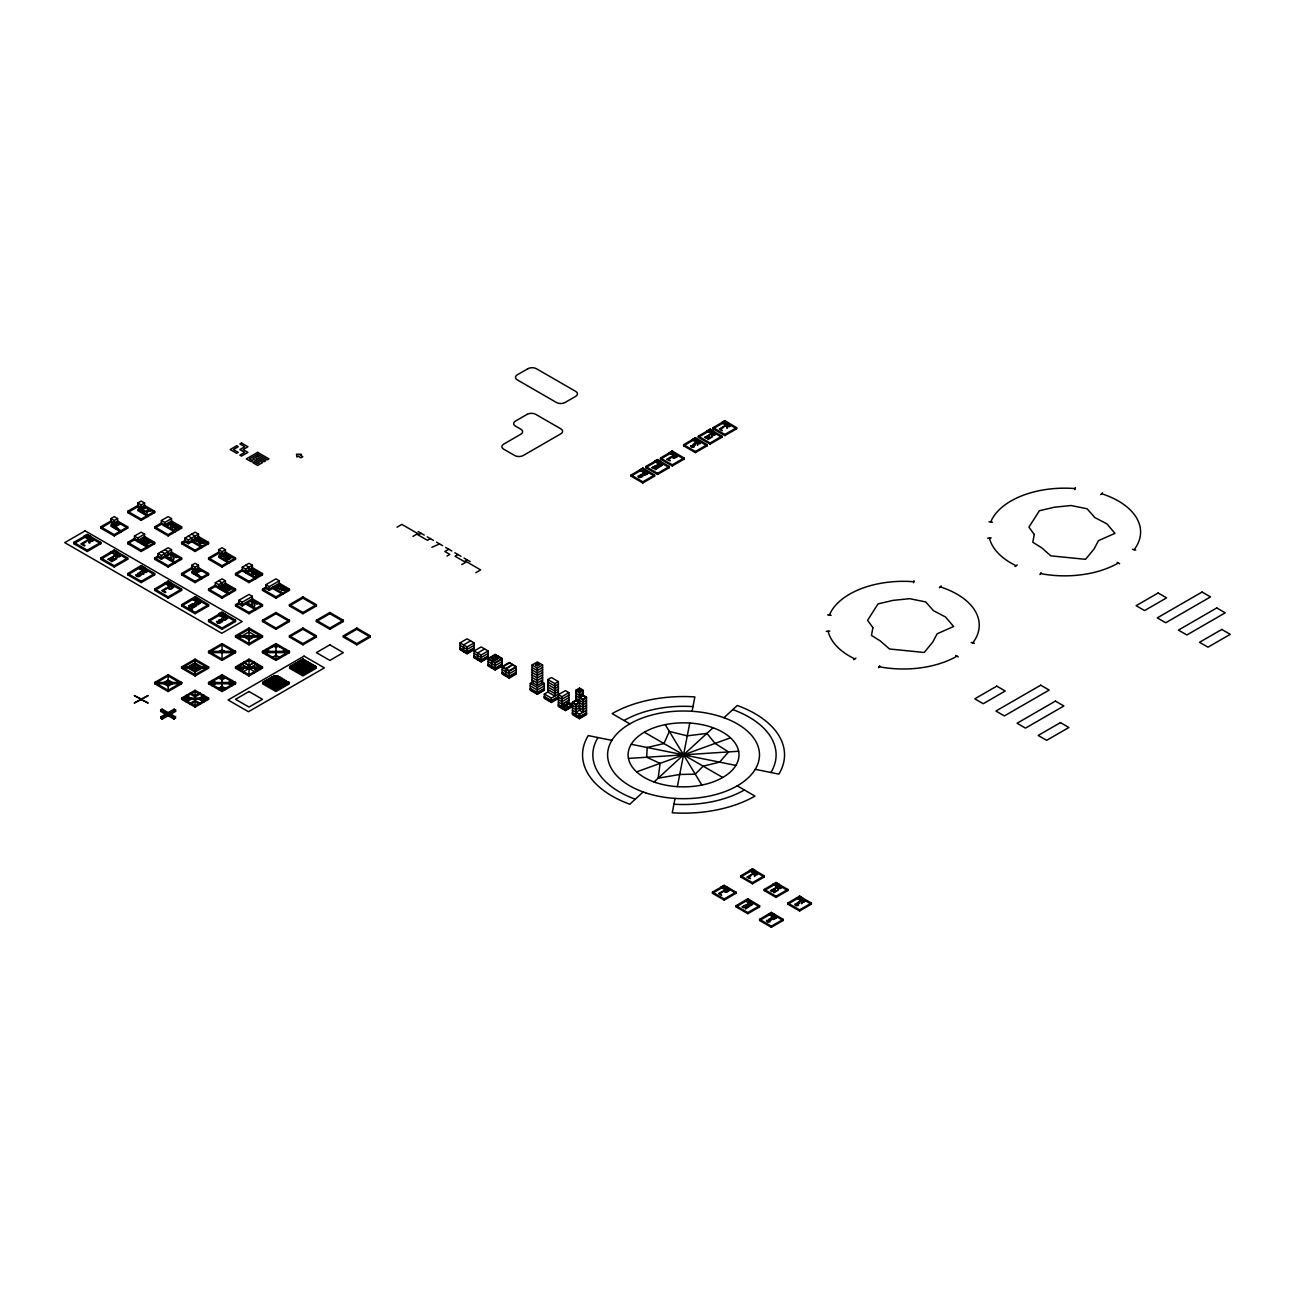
<?xml version="1.0" encoding="UTF-8"?>
<svg xmlns="http://www.w3.org/2000/svg" width="1295" height="1295" viewBox="0 0 1295 1295"><rect width="100%" height="100%" fill="white"/><g stroke="black" fill="none" stroke-linecap="round" stroke-linejoin="round"><path stroke-width="1.5" d="M168.14 581.099L181.624 589.079L181.624 590.374L168.14 598.16L154.672 590.374L154.672 589.079L168.14 581.099L171.523 583.252L168.14 585.194L164.773 583.252L168.14 585L171.523 583.058M154.672 590.374L168.14 582.604L168.14 581.309M195.092 596.671L208.576 604.652L208.576 605.947L195.092 613.717L181.624 605.947L181.624 604.652L195.092 596.671L198.475 598.808L195.092 600.75L191.725 598.808L195.092 600.556L198.475 598.614M181.624 605.947L195.092 598.16L195.092 596.865M208.576 621.503L208.576 620.208L222.06 612.422L235.528 620.208L235.528 621.503L222.06 629.289L208.576 621.503L222.06 613.717L235.528 621.503M222.06 613.717C222.983 609.556 214.144 616.21 222.06 616.323L225.427 614.38L222.06 612.227M672.283 451.032L684.068 458.009L684.068 459.142L672.283 465.941L660.499 459.142L660.499 458.009L672.283 451.032L669.337 452.91L672.283 454.61L675.229 452.91L672.283 454.432L669.337 452.732M660.499 459.142L672.283 452.343L672.283 451.21M712.444 893.275L712.444 892.142L724.229 885.343L736.013 892.142L736.013 893.275L724.229 900.074L712.444 893.275L724.229 886.476L724.229 885.343L721.283 887.043M675.051 798.416L672.251 812.791A100.994 58.307 0 0 0 754.969 796.085L737.243 785.855M677.35 786.664L689.766 723.047M692.048 711.279L694.865 696.92A100.994 58.307 0 0 0 612.147 713.626L629.856 723.856M140.006 575.854L140.038 575.725A1.667 0.971 0 0 0 139.957 575.336L138.97 573.782L141.301 575.126A1.748 1.004 0 0 0 141.624 574.219L141.22 573.75A3.95 2.282 0 0 0 140.621 573.394L139.633 573.086M913.542 582.766L914.043 580.727M1074.899 489.623L1075.4 487.567M779.995 887.836L777.793 887.415L780.011 887.787M878.593 667.718L879.742 665.759M1039.95 574.559L1041.099 572.6M723.937 890.41L724.504 889.875A5.536 3.205 0 0 1 725.151 889.519L726.689 889.163A2.477 1.424 0 0 1 727.499 889.228L728.923 890.037A2.023 1.165 0 0 1 729.085 890.571A2.234 1.295 0 0 1 728.988 890.847L726.932 892.125A2.38 1.376 0 0 1 725.977 892.223A1.975 1.133 0 0 1 725.087 892.093L724.034 891.478A2.04 1.182 0 0 1 723.775 890.814M939.377 587.768L941.125 585.955M1100.734 494.609L1102.482 492.812M770.169 921.603C768.194 918.123 771.788 921.393 771.383 919.547A3.448 1.991 0 0 0 770.865 919.24C766.527 917.329 770.557 923.675 767.498 920.713A1.667 0.971 0 0 1 767.773 920.373L766.575 920.405A1.829 1.052 0 0 0 766.462 920.696L767.061 921.522A4.095 2.363 0 0 0 767.595 921.813M137.901 573.475L138.792 575.644L136.784 575.093A1.91 1.101 0 0 1 137.092 574.689M643.146 791.973L629.823 804.227A100.994 58.307 0 0 1 588.221 735.592L611.871 740.368M654.056 781.953L713.043 727.758M723.954 717.738L737.276 705.484A100.994 58.307 0 0 1 778.878 774.102L755.228 769.327M139.828 576.097L138.597 576.599A1.829 1.052 0 0 1 137.302 576.485L137.157 576.437M853.648 659.689L855.93 658.103M1015.005 566.53L1017.287 564.944M114.235 522.953L110.868 521.011L100.767 526.838L100.767 528.133L110.868 522.306L110.868 518.567L114.235 516.624L117.602 518.567L117.602 522.306L127.719 528.133L127.719 526.838L117.602 521.011L110.868 524.896L120.985 530.74L120.985 532.018L110.868 526.191L117.602 522.306M141.187 507.397L137.82 505.438L127.719 511.282L127.719 512.577L137.82 506.733L137.82 503.01L141.187 501.052L144.571 503.01L144.571 506.733L154.672 512.577L154.672 511.282L144.571 505.438L137.82 509.34L147.938 515.167L147.938 516.462L137.82 510.635L144.571 506.733M83.916 536.373L87.283 534.43L90.65 536.373L87.283 538.51L83.916 536.373L87.283 538.315L90.65 536.373M73.815 542.395L87.283 534.625L100.767 542.395L100.767 543.69L87.283 551.476L73.815 543.69L73.815 542.395L87.283 550.181L100.767 542.395M73.815 543.69L87.283 535.92L100.767 543.69M110.868 518.567L114.235 520.509L117.602 518.567M137.82 503.01L141.187 504.953L144.571 503.01M119.205 523.067L112.859 526.725L117.408 529.364L118.492 528.732L115.255 526.871L120.532 523.827M143.842 511.169L142.677 509.825L145.526 508.174L144.813 507.769L141.382 509.744L144.862 511.768L146.804 511.509L147.209 513.128L147.857 511.379L150.56 511.039L148.099 510.764L147.63 509.34L147.015 510.894L144.02 511.266M100.767 526.838L114.235 534.625L127.719 526.838M127.719 511.282L141.187 519.068L154.672 511.282M100.767 528.133L114.235 535.92L127.719 528.133M127.719 512.577L141.187 520.363L154.672 512.577M154.672 543.69L141.187 551.476L127.719 543.69L127.719 542.395L134.453 538.51L147.938 546.296L147.938 547.591L134.453 539.805L134.453 536.065L141.187 532.18L144.571 534.123L144.571 537.862L154.672 543.69L154.672 542.395L144.571 536.567L137.82 540.452M181.624 528.133L168.14 535.92L154.672 528.133L154.672 526.838L161.406 522.953L174.89 530.74L174.89 532.018L161.406 524.248L161.406 520.509L168.14 516.624L171.523 518.567L171.523 522.306L181.624 528.133L181.624 526.838L171.523 521.011L164.773 524.896M114.235 550.181L127.719 557.967L127.719 559.262L114.235 567.032L100.767 559.262L100.767 557.967L114.235 549.986L117.602 552.123L114.235 554.066L110.868 552.123L114.235 553.871L117.602 551.929M100.767 559.262L114.235 551.476L127.719 559.262M127.719 543.69L134.453 539.805M134.453 536.065L137.82 538.024L144.571 534.123M154.672 528.133L161.406 524.248M161.406 520.509L164.773 522.452L171.523 518.567M144.571 537.862L137.82 541.747L137.82 538.024M171.523 522.306L164.773 526.191L164.773 522.452M100.767 557.967L114.235 565.737L127.719 557.967M127.719 542.395L141.187 550.181L154.672 542.395M154.672 526.838L168.14 534.625L181.624 526.838M158.039 557.319L158.039 553.58L168.14 547.736L171.523 549.695L171.523 553.418L161.406 559.262L158.039 557.319L154.672 559.262L154.672 557.967L158.039 556.024L161.406 557.967L171.523 552.123L181.624 557.967L181.624 559.262L168.14 567.032L154.672 559.262M184.991 541.747L184.991 538.024L195.092 532.18L198.475 534.123L198.475 537.862L188.358 543.69L184.991 541.747L181.624 543.69L181.624 542.395L184.991 540.452L188.358 542.395L198.475 536.567L208.576 542.395L208.576 543.69L195.092 551.476L181.624 543.69M141.187 565.737L154.672 573.523L154.672 574.818L141.187 582.604L127.719 574.818L127.719 573.523L141.187 565.543L144.571 567.696L141.187 569.638L137.82 567.696L141.187 569.428L144.571 567.485M127.719 574.818L141.187 567.032L154.672 574.818M158.039 553.58L161.406 555.523L171.523 549.695M184.991 538.024L188.358 539.966L198.475 534.123M127.719 573.523L141.187 581.309L154.672 573.523M154.672 557.967L168.14 565.737L181.624 557.967M181.624 542.395L195.092 550.181L208.576 542.395M195.092 569.638L191.725 567.696L181.624 573.523L181.624 574.818L191.725 568.991L191.725 565.251L195.092 563.309L198.475 565.251L198.475 568.991L208.576 574.818L208.576 573.523L198.475 567.696L191.725 571.581L201.842 577.408L201.842 578.703L191.725 572.876L198.475 568.991M222.06 554.066L218.677 552.123L208.576 557.967L208.576 559.262L218.677 553.418L218.677 549.695L222.06 547.736L225.427 549.695L225.427 553.418L235.528 559.262L235.528 557.967L225.427 552.123L218.677 556.024L228.794 561.852L228.794 563.147L218.677 557.319L225.427 553.418M191.725 565.251L195.092 567.194L198.475 565.251M218.677 549.695L222.06 551.638L225.427 549.695M200.061 569.751L193.716 573.41L198.264 576.048L199.349 575.417L196.112 573.555L201.389 570.512M154.672 589.079L168.14 596.865L181.624 589.079M181.624 573.523L195.092 581.309L208.576 573.523M208.576 557.967L222.06 565.737L235.528 557.967M181.624 574.818L195.092 582.604L208.576 574.818M208.576 559.262L222.06 567.032L235.528 559.262M235.528 590.374L222.06 598.16L208.576 590.374L208.576 589.079L215.31 585.194L228.794 592.981L228.794 594.275L215.31 586.489L215.31 582.75L222.06 578.865L225.427 580.808L225.427 584.547L235.528 590.374L235.528 589.079L225.427 583.252L218.677 587.137M262.48 574.818L249.012 582.604L235.528 574.818L235.528 573.523L242.262 569.638L255.746 577.408L255.746 578.703L242.262 570.933L242.262 567.194L249.012 563.309L252.379 565.251L252.379 568.991L262.48 574.818L262.48 573.523L252.379 567.696L245.629 571.581M208.576 590.374L215.31 586.489M235.528 574.818L242.262 570.933M225.427 580.808L218.677 584.709L218.677 588.432L225.427 584.547M242.262 567.194L245.629 569.136L252.379 565.251M252.379 568.991L245.629 572.876L245.629 569.136M181.624 604.652L195.092 612.422L208.576 604.652M208.576 589.079L222.06 596.865L235.528 589.079M235.528 573.523L249.012 581.309L262.48 573.523M252.379 600.103L242.262 605.947L238.895 604.004L238.895 600.265L249.012 594.421L252.379 596.364L252.379 600.103L262.48 605.947L262.48 604.652L252.379 598.808L242.262 604.652L238.895 602.709L235.528 604.652L235.528 605.947L249.012 613.717L262.48 605.947M279.332 584.547L269.214 590.374L265.847 588.432L265.847 584.709L275.964 578.865L279.332 580.808L279.332 584.547L289.433 590.374L289.433 589.079L279.332 583.252L269.214 589.079L265.847 587.137L262.48 589.079L262.48 590.374L275.964 598.16L289.433 590.374M235.528 605.947L238.895 604.004M262.48 590.374L265.847 588.432M238.895 600.265L242.262 602.207L252.379 596.364M265.847 584.709L269.214 586.651L279.332 580.808M218.677 614.17L222.06 616.112L225.427 614.17M208.576 620.208L222.06 627.994L235.528 620.208M235.528 604.652L249.012 612.422L262.48 604.652M262.48 589.079L275.964 596.865L289.433 589.079M397.015 527.194L401.839 524.394L419.24 534.447L421.183 533.33M168.14 674.727L154.672 682.497L154.672 683.744L168.14 691.53L181.624 683.744L181.624 682.497L168.14 674.727L168.14 691.53M195.092 659.155L181.624 666.941L181.624 668.188L195.092 675.974L208.576 668.188L208.576 666.941L195.092 659.155L195.092 675.974M222.06 643.599L208.576 651.385L208.576 652.631L222.06 660.401L235.528 652.631L235.528 651.385L222.06 643.599L222.06 660.401M249.012 628.043L235.528 635.813L235.528 637.059L249.012 644.845L262.48 637.059L262.48 635.813L249.012 628.043L249.012 644.845M262.48 620.256L275.964 612.47L289.433 620.256L289.433 621.503L275.964 629.289L262.48 621.503L262.48 620.256L275.964 628.043L289.433 620.256M289.433 604.7L302.917 596.914L316.385 604.7L316.385 605.947L302.917 613.717L289.433 605.947L289.433 604.7L302.917 612.47L316.385 604.7M262.48 621.503L275.964 613.717L289.433 621.503M289.433 605.947L302.917 598.16L316.385 605.947M412.943 536.389L416.796 534.171L427.447 540.306L430.361 538.623M188.358 666.893L195.092 663.008L201.842 666.941L195.092 670.826L188.358 666.893L195.092 663.056M242.262 635.861L249.012 631.928L255.746 635.861M219.519 651.385L222.06 649.928L224.585 651.385L222.06 652.89L219.519 651.385L222.06 649.977L224.585 651.434M140.718 699.316L134.211 703.055L141.187 699.591L148.164 703.055L134.211 695.561L141.187 699.025L148.164 695.561L141.673 699.316M195.092 670.778L201.842 666.893M255.746 635.813L249.012 639.762L242.262 635.813M431.882 547.316L439.555 543.932M160.693 709.968L162.118 709.142L175.602 716.928L174.161 719.178L160.693 711.392L160.693 709.968L174.161 717.754L175.602 716.928M195.092 690.284L181.624 698.07L181.624 699.316L195.092 707.086L208.576 699.316L208.576 698.07L195.092 690.284L195.092 707.086M222.06 674.727L208.576 682.497L208.576 683.744L222.06 691.53L235.528 683.744L235.528 682.497L222.06 674.727L222.06 691.53M249.012 659.155L235.528 666.941L235.528 668.188L249.012 675.974L262.48 668.188L262.48 666.941L249.012 659.155L249.012 675.974M275.964 643.599L262.48 651.385L262.48 652.631L275.964 660.401L289.433 652.631L289.433 651.385L275.964 643.599L275.964 660.401M289.433 635.813L302.917 628.043L316.385 635.813L316.385 637.059L302.917 644.845L289.433 637.059L289.433 635.813L302.917 643.599L316.385 635.813M316.385 620.256L329.869 612.47L343.337 620.256L343.337 621.503L329.869 629.289L316.385 621.503L316.385 620.256L329.869 628.043L343.337 620.256M160.693 711.392L162.118 710.566L175.602 718.353M289.433 637.059L302.917 629.289L316.385 637.059M316.385 621.503L329.869 613.717L343.337 621.503M215.31 682.449L211.943 684.391L211.943 685.686L215.31 683.744L211.943 681.801L211.943 680.506L215.31 682.497L211.943 684.44M222.06 678.564L225.427 676.621L225.427 677.916L222.06 679.859L218.677 677.916L218.677 676.621L222.06 678.612L225.427 676.67M448.734 549.242L444.832 551.492L449.867 554.389L446.985 556.041M240.999 671.344L240.999 670.098L246.471 666.941L240.999 663.785L240.999 665.031M254.484 663.574L254.484 662.328L249.012 665.484L243.525 662.376L243.525 663.574M240.999 670.146L246.471 666.99M254.484 662.376L249.012 665.533L243.525 662.328M160.693 716.928L174.161 709.142L175.602 709.968L175.602 711.392L162.118 719.178L160.693 716.928L162.118 717.754L175.602 709.968M167.427 713.869L168.868 713.043M160.693 718.353L174.161 710.566L175.602 711.392M167.427 715.277L168.868 714.452M257.009 671.344L257.009 670.098L251.538 666.99L257.009 663.785L257.009 665.031M218.677 688.292L222.06 686.35L225.427 688.341L225.427 689.587L222.06 687.645L218.677 689.587L218.677 688.292L222.06 686.399M232.161 684.44L228.794 682.449L232.161 680.506L232.161 681.801L228.794 683.744L232.161 685.686L232.161 684.391M228.794 682.497L232.161 680.555M457.928 554.535L454.998 556.219L465.65 562.37L461.797 564.588M467.106 559.845L465.164 560.962L480.639 569.897L475.815 572.681M343.337 635.813L356.821 628.043L370.289 635.813L370.289 637.059L356.821 644.845L343.337 637.059L343.337 635.813L356.821 643.599L370.289 635.813M343.337 637.059L356.821 629.289L370.289 637.059M639.876 469.907L642.822 468.045L654.606 475.022L654.606 476.155L642.822 482.954L631.037 476.155L631.037 475.022L642.822 468.207M654.606 461.23L657.552 459.531L660.499 461.23L657.552 463.108L654.606 461.23L657.552 462.93L660.499 461.23M692.453 439.555L695.399 437.694L707.183 444.671L707.183 445.804L695.399 452.603L683.614 445.804L683.614 444.671L695.399 437.856M707.183 430.879L710.129 429.179L713.076 430.879L710.129 432.757L707.183 430.879L710.129 432.579L713.076 430.879M721.898 422.559L724.844 420.681L736.628 427.658L736.628 428.791L724.844 435.589L713.076 428.791L713.076 427.658L724.844 420.859M645.768 466.508L657.552 459.709L669.337 466.508L669.337 467.641L657.552 474.439L645.768 467.641L645.768 466.508L657.552 473.322L669.337 466.508M698.345 436.156L710.129 429.357L721.898 436.156L721.898 437.289L710.129 444.088L698.345 437.289L698.345 436.156L710.129 442.971L721.898 436.156M631.037 476.155L642.822 469.34L654.606 476.155M645.768 467.641L657.552 460.842L669.337 467.641M683.614 445.804L695.399 438.989L707.183 445.804M698.345 437.289L710.129 430.49L721.898 437.289M713.076 428.791L724.844 421.992L736.628 428.791M642.822 471.607C649.637 466.815 641.527 474.553 639.876 469.745M695.399 441.255C702.214 436.464 694.104 444.201 692.453 439.393M724.844 424.258C731.675 419.45 723.549 427.188 721.898 422.38M631.037 475.022L642.822 481.821L654.606 475.022M660.499 458.009L672.283 464.808L684.068 458.009M683.614 444.671L695.399 451.469L707.183 444.671M713.076 427.658L724.844 434.456L736.628 427.658M460.049 642.887L467.074 638.823L474.099 642.887L474.099 649.734L467.074 653.781L460.049 649.734L460.049 642.887L467.074 646.933L474.099 642.887M470.587 640.847L463.561 644.91L463.561 649.896M474.099 645.363L467.074 649.426L460.049 645.363M474.099 647.856L467.074 651.919L460.049 647.856M474.099 648.487L467.074 652.534L460.049 648.487M474.099 649.103L467.074 653.166L460.049 649.103M474.099 650.996L481.125 646.933L488.15 650.996L488.15 657.844L481.125 661.891L474.099 657.844L474.099 650.996L481.125 655.043L488.15 650.996M484.638 648.957L477.612 653.02L477.612 658.006M488.15 653.489L481.125 657.536L474.099 653.489M488.15 655.966L481.125 660.029L474.099 655.966M488.15 656.597L481.125 660.644L474.099 656.597M488.15 657.212L481.125 661.276L474.099 657.212M488.15 658.475L495.159 654.428L502.185 658.475L502.185 665.954L495.159 670.001L488.15 665.954L488.15 658.475L495.159 662.538L502.185 658.475M495.159 655.043L488.15 659.106L495.159 663.153L502.185 659.106L495.159 654.428M491.647 657.86L495.159 655.837L498.672 657.86L495.159 660.515L491.647 657.86L495.159 659.883L498.672 657.86M491.647 658.475L495.159 656.452L498.672 658.475M491.647 661.13L498.672 656.452L491.647 660.515L491.647 666.116M502.185 661.599L495.159 665.646L488.15 661.599M502.185 664.076L495.159 668.139L488.15 664.076M502.185 664.707L495.159 668.754L488.15 664.707M502.185 665.322L495.159 669.385L488.15 665.322M502.185 666.585L509.21 662.538L516.236 666.585L516.236 674.064L509.21 678.111L502.185 674.064L502.185 666.585L509.21 670.648L516.236 666.585M509.21 663.153L502.185 667.216L509.21 671.263L516.236 667.216L509.21 662.538M505.697 669.24L512.723 664.562L505.697 668.625L505.697 674.226M516.236 669.709L509.21 673.756L502.185 669.709M516.236 672.202L509.21 676.249L502.185 672.202M516.236 672.817L509.21 676.88L502.185 672.817M516.236 673.432L509.21 677.495L502.185 673.432M532.051 664.999L537.312 661.955L542.589 664.999L542.589 682.416L537.312 685.46L532.051 682.416L532.051 664.999L537.312 668.042L542.589 664.999M535.563 664.367L537.312 663.364L539.076 664.367L537.312 666.002L535.563 664.367L537.312 665.387L539.076 664.367M535.563 664.999L537.312 663.979L539.076 664.999M542.589 667.492L537.312 670.519L532.051 667.492M542.589 669.968L537.312 673.011L532.051 669.968M542.589 672.461L537.312 675.504L532.051 672.461M542.589 674.954L537.312 677.997L532.051 674.954M541.537 681.817L544.337 683.436L544.337 690.284L537.312 694.347L530.286 690.284L530.286 683.436L533.103 681.817M542.589 677.447L537.312 680.49L532.051 677.447M542.589 679.94L537.312 682.983L532.051 679.94M558.388 681.591L554.875 683.614L554.875 696.062L547.85 692.016L547.85 679.567L551.362 677.528L558.388 681.591L558.388 706.503L565.413 710.566L572.439 706.503M530.286 683.436L537.312 687.499L544.337 683.436M544.337 685.929L537.312 689.976L530.286 685.929M544.337 688.422L537.312 692.469L530.286 688.422M544.337 689.037L537.312 693.1L530.286 689.037M544.337 689.668L537.312 693.715L530.286 689.668M558.388 684.084L554.875 686.107L547.85 682.044M558.388 698.393L551.362 702.457L544.337 698.393L544.337 694.039L548.546 691.611M558.388 686.577L554.875 688.6L547.85 684.537M558.388 689.053L554.875 691.093L547.85 687.03M558.388 691.546L554.875 693.57L547.85 689.523M551.362 702.457L551.362 698.086L558.388 694.039M558.388 696.532L551.362 700.579L544.337 696.532M558.388 697.778L551.362 701.825L544.337 697.778M561.9 696.71L568.926 692.647L568.926 702.618L561.9 706.665L561.9 696.71L558.388 694.687L565.413 690.623L568.926 692.647M586.489 702.797L582.977 704.82L575.951 700.757L575.951 690.186L579.464 688.147L582.977 690.186L582.977 695.787L579.464 697.811M568.926 695.14L561.9 699.203L558.388 697.163L551.362 701.21L544.337 697.147M579.464 688.778L575.951 690.802L579.464 692.825L582.977 690.802L579.464 688.147M577.699 690.575L579.464 689.555L581.212 691.19L579.464 690.186L577.699 691.19L581.212 690.575M568.926 697.633L561.9 701.68L558.388 699.656M582.977 690.186L579.464 692.21L575.951 690.186M568.926 700.126L561.9 704.172L558.388 702.149M582.977 693.294L579.464 695.318L575.951 693.294M561.9 707.912L568.926 703.849M572.439 702.165L575.951 700.142L579.464 702.165L575.951 704.189L572.439 702.165L572.439 714.613L579.464 718.676L586.489 714.613L586.489 697.196L582.977 695.156L579.464 697.196L582.977 699.219L586.489 697.196M575.951 700.757L572.439 702.797L575.951 704.82L579.464 702.797M558.388 704.642L565.413 708.689L572.439 704.642L568.23 702.214M572.439 705.257L565.413 709.32L558.388 705.257M586.489 700.304L582.977 702.327L575.951 698.28M586.489 705.273L582.977 707.313L579.464 705.273L575.951 707.313L568.23 702.829M575.951 712.282L580.16 709.854M586.489 707.766L582.977 709.806L579.464 707.766L575.951 709.806L572.439 707.766M572.439 710.259L579.464 714.322L586.489 710.259M586.489 712.752L579.464 716.799L572.439 712.752M586.489 713.367L579.464 717.43L572.439 713.367M586.489 713.998L579.464 718.045L572.439 713.998M749.514 870.564L752.46 868.864L755.406 870.564L752.46 872.442L749.514 870.564L752.46 872.263L755.406 870.564M740.675 875.841L752.46 869.042L764.244 875.841L764.244 876.974L752.46 883.773L740.675 876.974L740.675 875.841L752.46 882.64L764.244 875.841M740.675 876.974L752.46 870.175L764.244 876.974M724.229 888.742C731.044 883.935 722.934 891.672 721.283 886.865M712.444 892.142L724.229 898.94L736.013 892.142M736.013 905.755L747.798 898.779L759.582 905.755L759.582 906.888L747.798 913.687L736.013 906.872L736.013 905.755L747.798 912.554L759.582 905.755M776.029 882.64L787.813 889.455L787.813 890.571L776.029 897.386L764.244 890.571L764.244 889.455L776.029 882.478L778.975 884.339M736.013 906.872L747.798 900.074L759.582 906.888M764.244 890.571L776.029 883.773L787.813 890.571M776.029 886.039L773.083 884.177L776.029 886.039L778.975 884.177M764.244 889.455L776.029 896.253L787.813 889.455M759.582 919.353L771.367 912.376L783.151 919.353L783.151 920.486L771.367 927.285L759.582 920.486L759.582 919.353L771.367 926.152L783.151 919.353M799.598 896.253L811.382 903.052L811.382 904.185L799.598 910.984L787.813 904.185L787.813 903.052L799.598 896.075L802.544 897.953M759.582 920.486L771.367 913.687L783.151 920.486M787.813 904.185L799.598 897.386L811.382 904.185M768.421 914.254L771.367 915.953L774.313 914.254M799.598 899.653L796.652 897.775L799.598 899.653L802.544 897.775M787.813 903.052L799.598 909.851L811.382 903.052M769.618 921.943L767.951 921.943M636.606 771.885L730.493 737.826M219.778 619.755L219.146 619.916A1.748 1.004 0 0 0 218.758 620.159L219.616 622.377L217.641 621.762A1.91 1.101 0 0 1 217.948 621.373L216.573 621.406L217.139 622.685A4.662 2.687 0 0 0 217.754 623.008M987.664 538.218L991.225 537.927M826.323 631.361L829.868 631.086M628.463 758.433L738.636 751.262M302.302 659.414L303.516 659.414M301.346 659.964L304.471 659.964M300.391 660.515L305.426 660.515M299.436 661.065L306.381 661.065M298.481 661.615L307.336 661.615M297.542 662.166L308.291 662.166M296.587 662.716L309.246 662.716M295.632 663.267L310.201 663.267M294.677 663.817L311.14 663.817M293.722 664.367L312.095 664.367M292.767 664.918L313.05 664.918M291.812 665.468L314.005 665.468M290.857 666.018L314.96 666.018M289.918 666.569L315.915 666.569M289.918 667.119L315.915 667.119M290.857 667.67L314.96 667.67M291.812 668.22L314.005 668.22M292.767 668.77L313.05 668.77M293.722 669.321L312.095 669.321M294.677 669.871L311.14 669.871M295.632 670.422L310.201 670.422M296.587 670.972L309.246 670.972M297.542 671.522L308.291 671.522M298.481 672.073L307.336 672.073M299.436 672.623L306.381 672.623M300.391 673.173L305.426 673.173M301.346 673.724L304.471 673.724M302.302 674.274L303.516 674.274M988.991 521.739L992.488 522.209M827.634 614.898L831.131 615.368M631.215 744.285L735.884 765.426M796.312 905.674C801.233 906.273 795.988 902.226 799.727 903.343A3.448 1.991 0 0 0 799.096 902.939C794.677 901.061 798.934 907.374 795.745 904.412A1.667 0.971 0 0 1 796.004 904.072L794.758 904.201L795.308 905.221A4.079 2.363 0 0 0 795.826 905.513M1132.477 549.307L1135.764 550.132M971.12 642.449L974.407 643.291M691.983 447.261C697.244 447.762 691.433 444.072 695.528 444.962A3.448 1.991 0 0 0 694.897 444.541C690.591 442.631 694.557 448.944 691.53 446.03A1.667 0.971 0 0 1 691.805 445.674L690.607 445.707L691.093 446.824A4.079 2.363 0 0 0 691.627 447.115M639.406 477.612L641.753 477.11L640.879 475.233L642.789 476.495L642.838 475.216A3.448 1.991 0 0 0 642.32 474.893C637.771 472.95 642.207 479.166 638.969 476.382A1.667 0.971 0 0 1 639.228 476.026L638.03 476.058A1.829 1.052 0 0 0 637.917 476.366L638.532 477.175A4.079 2.363 0 0 0 639.05 477.466M218.029 623.122L218.159 623.17A1.829 1.052 0 0 0 219.47 623.3L220.684 622.782A1.635 0.939 0 0 0 220.846 621.988L219.826 620.467L222.157 621.81A1.748 1.004 0 0 0 222.481 620.904M137.076 574.689L135.651 574.834L136.283 576A4.662 2.687 0 0 0 136.881 576.324M1117.083 562.273L1119.625 563.746M672.283 452.343L684.068 459.142M955.726 655.432L958.268 656.905M418.107 531.549L424.258 535.11M427.285 536.858L433.453 540.403M436.48 542.152L442.631 545.713M445.658 547.461L451.809 551.006M454.836 552.755L461.004 556.316M464.031 558.064L470.182 561.609M580.629 694.428L586.489 697.811L582.977 699.834L575.951 695.787M644.343 732.225L722.756 777.486M547.85 679.567L554.875 683.614M566.579 702.505L572.439 705.888L565.413 709.935L558.388 705.888M564.717 704.237L568.926 707.297L563.309 704.043M544.337 694.039L551.362 698.086M566.579 707.183L568.926 708.527L565.413 706.503M198.475 537.862L208.576 543.69M191.725 534.123L195.092 536.065L195.092 539.805M245.629 565.251L249.012 567.194L249.012 570.933M137.82 506.733L141.187 508.692L141.187 504.953M188.358 536.065L191.725 538.024L191.725 541.747L201.842 547.591L201.842 546.296L191.725 540.452M218.677 553.418L222.06 555.361L222.06 551.638M272.581 587.137L282.698 592.981L282.698 594.275L272.581 588.432M171.523 553.418L181.624 559.262M164.773 549.695L168.14 551.638L168.14 555.361M218.677 580.808L222.06 582.75L222.06 586.489L215.31 582.75M110.868 522.306L114.235 524.248L114.235 520.509M161.406 551.638L164.773 553.58L164.773 557.319L174.89 563.147L174.89 561.852L164.773 556.024M191.725 568.991L195.092 570.933L195.092 567.194M245.629 602.709L255.746 608.537L255.746 609.832L245.629 604.004M724.229 886.476L736.013 893.275M168.14 582.604L181.624 590.374M195.092 598.16L208.576 605.947M188.698 607.663L192.534 609.88M251.538 666.941L257.009 670.098M167.427 713.043L168.868 713.869M167.427 714.452L168.868 715.277M747.603 905.075L748.656 905.691A1.975 1.133 0 0 0 749.546 905.836A2.38 1.376 0 0 0 750.501 905.739L752.557 904.46A2.25 1.295 0 0 0 752.638 904.185A2.023 1.165 0 0 0 752.492 903.651L751.165 902.858A2.477 1.424 0 0 0 750.258 902.777L748.72 903.133A5.504 3.189 0 0 0 748.073 903.489L747.506 904.007A2.412 1.392 0 0 0 747.344 904.428M665.241 724.633L701.858 785.061M222.481 620.888L222.076 620.434A3.95 2.282 0 0 0 221.477 620.078L220.49 619.771A1.748 1.004 0 0 0 219.923 619.722M799.598 896.075L799.598 897.386M799.598 909.851L799.598 910.984M776.029 882.478L776.029 883.773M776.029 896.253L776.029 897.386M771.367 912.376L771.367 913.687M771.367 926.152L771.367 927.285M752.46 868.864L752.46 870.175M752.46 882.64L752.46 883.773M750.744 900.64L747.798 902.34L744.852 900.64M747.798 898.779L747.798 900.074M747.798 912.554L747.798 913.687M724.844 420.681L724.844 421.992M724.844 434.456L724.844 435.589M724.229 898.94L724.229 900.074M710.129 429.179L710.129 430.49M710.129 442.971L710.129 444.088M695.399 437.694L695.399 438.989M695.399 451.469L695.399 452.603M672.283 464.808L672.283 465.941M657.552 459.531L657.552 460.842M657.552 473.322L657.552 474.439M642.822 468.045L642.822 469.34M642.822 481.821L642.822 482.954M582.977 699.219L582.977 712.282L579.464 710.259L579.464 691.595M579.464 714.322L579.464 718.676M575.951 704.189L575.951 714.775M575.951 715.407L575.951 716.653M568.926 704.48L568.926 703.234L561.9 707.297L561.9 708.527M565.413 708.689L565.413 710.566M547.85 699.17L547.85 700.417M537.312 668.042L537.312 685.46M537.312 687.499L537.312 694.347M533.799 691.061L533.799 692.307M509.21 670.648L509.21 678.111M505.697 674.841L505.697 676.087M495.159 662.538L495.159 670.001M491.647 666.731L491.647 667.977M481.125 655.043L481.125 661.891M477.612 658.621L477.612 659.867M467.074 646.933L467.074 653.781M463.561 650.511L463.561 651.757M356.821 628.043L356.821 629.289M356.821 643.599L356.821 644.845M329.869 612.47L329.869 613.717M329.869 628.043L329.869 629.289M302.917 596.914L302.917 598.16M302.917 612.47L302.917 613.717M302.917 628.043L302.917 629.289M302.917 643.599L302.917 644.845M286.065 650.673L286.065 649.442L282.698 651.434L286.065 653.376L286.065 654.574M279.332 646.788L279.332 645.541L275.964 647.532L272.581 645.541L272.581 646.788M279.332 658.459L279.332 657.212L275.964 655.27L272.581 657.261L272.581 658.459M275.964 596.865L275.964 598.16M275.964 612.47L275.964 613.717M275.964 628.043L275.964 629.289M269.214 586.651L269.214 590.374M265.847 650.673L265.847 649.442L269.214 651.434L265.847 653.376L265.847 654.574M254.484 672.801L254.484 671.555L249.012 668.398L243.525 671.603L243.525 672.801M249.012 581.309L249.012 582.604M249.012 612.422L249.012 613.717M242.262 602.207L242.262 605.947M222.06 565.737L222.06 567.032M222.06 596.865L222.06 598.16M222.06 627.994L222.06 629.289M195.092 550.181L195.092 551.476M195.092 581.309L195.092 582.604M195.092 612.422L195.092 613.717M188.358 539.966L188.358 543.69M174.161 709.142L174.161 710.566M174.161 717.754L174.161 719.178M168.14 534.625L168.14 535.92M168.14 565.737L168.14 567.032M168.14 596.865L168.14 598.16M162.118 709.142L162.118 710.566M162.118 717.754L162.118 719.178M161.406 555.523L161.406 559.262M141.187 519.068L141.187 520.363M141.187 550.181L141.187 551.476M141.187 565.543L141.187 567.032M141.187 581.309L141.187 582.604M114.235 534.625L114.235 535.92M114.235 549.986L114.235 551.476M114.235 565.737L114.235 567.032M87.283 534.43L87.283 535.92M87.283 550.181L87.283 551.476M723.678 890.766A2.38 1.376 0 0 1 723.84 890.361M747.879 905.254A1.975 1.133 0 0 1 747.636 904.622M137.901 573.475A1.748 1.02 0 0 1 138.29 573.232L138.921 573.07A1.748 1.02 0 0 1 139.795 573.054M1101.608 493.703A75.936 43.836 0 0 1 1134.112 549.711M1118.346 563.017A75.936 43.836 0 0 1 1040.516 573.572M1016.138 565.737A75.936 43.836 0 0 1 989.445 538.072M990.74 521.966A75.936 43.836 0 0 1 1075.141 488.587M940.251 586.862A75.936 43.836 0 0 1 972.772 642.87M956.989 656.16A75.936 43.836 0 0 1 879.175 666.731M854.797 658.896A75.936 43.836 0 0 1 828.088 631.232M829.383 615.125A75.936 43.836 0 0 1 913.784 581.746M624.093 720.522A84.078 48.546 0 0 1 692.971 706.617M635.295 799.193A90.715 52.367 0 0 1 597.934 737.551M744.382 789.966A86.037 49.663 0 0 1 673.918 804.211M732.792 709.611A92.544 53.435 0 0 1 770.913 772.5M171.102 555.086A2.622 1.522 0 0 1 171.539 554.843M251.958 601.77A2.622 1.522 0 0 1 252.395 601.528M167.492 557.595L170.244 559.796A2.687 1.554 0 0 0 171.992 559.909L172.203 559.877A2.088 1.214 0 0 0 172.899 559.715L173.838 559.149A2.444 1.408 0 0 0 174.113 558.776L172.559 555.668L176.217 557.562A2.574 1.489 0 0 0 176.606 556.963L173.53 554.632A2.525 1.457 0 0 0 172.478 554.6A2.347 1.36 0 0 0 170.584 555.765C174.404 561.917 168.01 555.668 167.492 557.595M248.349 604.279L251.1 606.465A2.687 1.554 0 0 0 252.865 606.594L253.059 606.562A2.088 1.214 0 0 0 253.755 606.4L254.694 605.833A2.444 1.408 0 0 0 254.969 605.461L253.415 602.353L257.074 604.247A2.574 1.489 0 0 0 257.462 603.632L254.403 601.317A2.525 1.457 0 0 0 253.334 601.285A2.347 1.36 0 0 0 251.44 602.45C255.293 608.326 249.093 602.806 248.381 604.101M93.046 540.468L92.949 540.873A1.635 0.939 0 0 1 92.706 541.116A2.315 1.344 0 0 1 92.285 541.359L90.213 541.278L89.792 543.22L88.756 542.621L89.209 540.922A2.38 1.376 0 0 0 88.805 540.582L85.956 541.002L90.245 538.526L93.046 540.468M119.998 556.024L119.949 556.364A1.635 0.939 0 0 1 119.658 556.688A2.315 1.344 0 0 1 119.237 556.915L117.165 556.834L116.744 558.776L115.708 558.177L116.194 556.526A2.38 1.376 0 0 0 115.757 556.154L112.908 556.559L117.198 554.082L119.998 556.024M146.95 571.597L146.902 571.937A1.635 0.939 0 0 1 146.61 572.244A2.315 1.344 0 0 1 146.189 572.471L144.117 572.406L143.696 574.332L142.66 573.734L143.146 572.099A2.38 1.376 0 0 0 142.709 571.71L139.86 572.131L144.15 569.654L146.95 571.597M700.433 442.971L700.19 443.489A2.023 1.165 0 0 1 699.769 443.748L697.956 443.683L697.584 445.383L697.098 443.408A2.072 1.198 0 0 0 696.726 443.084L694.233 443.44L697.973 441.271L700.433 442.971M715.148 434.472L714.921 434.99A2.023 1.165 0 0 1 714.5 435.249L712.687 435.185L712.315 436.868L711.829 434.91A2.072 1.198 0 0 0 711.457 434.57L708.964 434.942L712.703 432.773L715.148 434.472M729.878 425.958L729.652 426.492A2.023 1.165 0 0 1 729.231 426.735L727.418 426.67L727.045 428.37L726.511 426.314A2.072 1.198 0 0 0 726.187 426.071L723.695 426.427L727.434 424.274L729.878 425.958M757.494 874.141L757.267 874.675A2.023 1.165 0 0 1 756.83 874.918L755.017 874.853L754.645 876.553L754.159 874.594A2.072 1.198 0 0 0 753.787 874.255L751.294 874.611L755.05 872.458L757.494 874.141M781.063 887.755L780.885 888.224A2.023 1.165 0 0 1 780.399 888.532L778.586 888.467L778.214 890.151L777.68 888.095A2.072 1.198 0 0 0 777.356 887.868L774.863 888.224L778.619 886.055L781.063 887.755M804.632 901.369L804.389 901.887A2.023 1.165 0 0 1 803.968 902.146L802.155 902.065L801.783 903.764L801.249 901.708A2.072 1.198 0 0 0 800.925 901.466L798.432 901.822L802.188 899.669L804.632 901.369M230.105 557.854C226.706 561.48 226.172 555.474 230.105 557.854M173.708 587.137L171.248 589.079A2.719 1.57 0 0 1 170.147 589.193A2.266 1.311 0 0 1 169.127 589.015L167.8 588.189A2.315 1.344 0 0 1 167.638 587.574A2.752 1.586 0 0 1 167.816 587.104L168.48 586.489A6.313 3.642 0 0 1 169.208 586.085L170.956 585.68A2.833 1.635 0 0 1 171.879 585.761L173.53 586.684A2.282 1.327 0 0 1 173.708 587.137M200.66 602.693L198.2 604.635A2.719 1.57 0 0 1 197.099 604.749A2.266 1.311 0 0 1 196.095 604.587L194.881 603.891A2.315 1.344 0 0 1 194.59 603.13A2.752 1.586 0 0 1 194.768 602.661L195.432 602.062A6.313 3.642 0 0 1 196.16 601.641L197.908 601.236A2.833 1.635 0 0 1 198.831 601.317L200.482 602.24A2.282 1.327 0 0 1 200.66 602.693M227.612 618.249L225.152 620.192A2.719 1.57 0 0 1 224.051 620.305A2.266 1.311 0 0 1 223.048 620.143L221.833 619.447A2.315 1.344 0 0 1 221.542 618.702A2.752 1.586 0 0 1 221.72 618.217L222.384 617.618A6.313 3.642 0 0 1 223.112 617.213L224.861 616.808A2.833 1.635 0 0 1 225.783 616.873L227.434 617.812A2.282 1.327 0 0 1 227.612 618.249M276.855 587.023L279.186 588.092L276.903 588.043A2.995 1.732 0 0 1 276.45 587.8L276.191 587.59A1.975 1.133 0 0 1 275.981 587.234A2.266 1.311 0 0 1 276.175 586.441L276.596 586.085A4.128 2.38 0 0 1 277.227 585.728L278.83 585.437A2.218 1.279 0 0 1 279.882 585.648L280.06 585.745A2.752 1.586 0 0 1 280.529 586.02A2.218 1.279 0 0 1 280.837 586.603L278.684 585.955L276.871 586.943M199.462 542.88L199.802 543.528A4.193 2.428 0 0 0 200.417 543.9L205.096 542.524L200.644 543.366L203.04 541.342L202.328 540.922L199.786 542.427A2.331 1.344 0 0 0 199.462 542.88M647.209 747.506L646.658 757.251L660.078 763.37L658.168 778.182L679.729 774.475L695.253 774.151L703.153 766.171L719.615 762.14L728.518 751.926L715.067 743.411L706.908 733.391L687.256 735.851L669.369 731.448L663.947 743.54L647.209 747.506M172.575 587.153C168.35 591.54 168.366 584.045 172.575 587.153M199.527 602.725C195.448 607.064 195.383 599.569 199.527 602.725M226.479 618.282C222.368 622.62 222.335 615.141 226.479 618.282M646.691 473.339L646.14 474.019A4.079 2.347 0 0 1 645.671 474.294C641.333 475.734 644.797 470.765 646.691 473.339M661.421 464.824L660.871 465.52A4.063 2.347 0 0 1 660.401 465.779C656.079 467.22 659.624 462.234 661.421 464.824M676.152 456.326L675.601 457.022A4.079 2.347 0 0 1 675.132 457.281C670.794 458.721 674.258 453.752 676.152 456.326M728.098 890.458L727.677 891.057A4.079 2.347 0 0 1 727.078 891.413C722.691 892.789 726.333 887.868 728.098 890.458M751.667 904.072L751.116 904.752A4.079 2.347 0 0 1 750.631 905.011C746.26 906.435 749.87 901.466 751.667 904.072M775.236 917.669L774.685 918.365A4.079 2.347 0 0 1 774.2 918.624C769.861 920 773.455 915.079 775.236 917.669M225.994 557.983L225.977 558.113A1.991 1.149 0 0 0 226.156 558.631L226.949 559.213A2.088 1.198 0 0 0 227.612 559.44L228.454 559.505A2.202 1.263 0 0 0 229.102 559.424L231.06 557.983A1.797 1.036 0 0 0 230.979 557.595L229.523 556.688A2.007 1.165 0 0 0 228.632 556.591A2.169 1.263 0 0 0 227.952 556.656L225.994 557.983M91.848 540.501L89.306 540.08L91.848 540.501M118.8 556.057L116.275 555.636L117.359 555.005L118.784 556.089M145.752 571.613L143.227 571.208L144.312 570.577L145.752 571.645M872.927 627.622L871.454 635.408L880.454 641.057L889.471 648.989L924.193 652.486L932.708 642.142L937.143 633.789L953.622 626.505L945.528 617.003L933.485 610.706L925.715 601.932L909.705 598.678L893.194 600.362L878.059 603.891L867.569 620.321L872.927 627.622M1034.284 534.463L1032.795 542.249L1041.811 547.898L1050.828 555.846L1085.55 559.327L1094.048 548.983L1098.5 540.63L1114.979 533.346L1106.869 523.844L1094.825 517.547L1087.072 508.773L1071.062 505.519L1054.551 507.203L1039.399 510.732L1028.926 527.162L1034.284 534.463M306.413 666.375L306.348 666.52A1.7 0.987 0 0 1 305.911 666.941L301.978 665.97L304.244 664.659L306.413 666.375M714.095 434.521L711.894 434.133L714.112 434.489M756.442 874.206L754.224 873.817L756.442 874.174M699.365 443.019L697.163 442.631L699.381 443.003M728.826 426.023L726.624 425.618L728.842 425.99M803.58 901.417L801.362 901.029L803.564 901.449M171.976 523.407L171.118 525.527L174.064 524.604L170.584 526.612L170.73 524.103L167.816 525.009L171.976 523.407M252.849 570.091L251.975 572.212L254.921 571.289L251.44 573.297L251.586 570.787L248.672 571.694L252.849 570.091M647.581 473.727L645.525 475.006A2.38 1.376 0 0 1 644.57 475.103A1.975 1.133 0 0 1 643.68 474.957L642.628 474.342A2.04 1.182 0 0 1 642.369 473.695A2.412 1.392 0 0 1 642.53 473.274L643.113 472.756A5.52 3.189 0 0 1 643.745 472.4L645.282 472.044A2.477 1.424 0 0 1 646.092 472.108L647.516 472.918A2.023 1.165 0 0 1 647.678 473.452A2.25 1.295 0 0 1 647.581 473.727M662.312 465.229L660.256 466.508A2.38 1.376 0 0 1 659.301 466.605A1.975 1.133 0 0 1 658.41 466.459L657.358 465.844A2.04 1.182 0 0 1 657.099 465.196A2.38 1.376 0 0 1 657.164 464.727L657.844 464.241A5.52 3.189 0 0 1 658.475 463.885L660.013 463.529A2.477 1.424 0 0 1 660.822 463.594L662.247 464.403A2.023 1.165 0 0 1 662.409 464.937A2.234 1.295 0 0 1 662.312 465.229M677.042 456.714L674.986 457.993A2.38 1.376 0 0 1 674.031 458.09A1.975 1.133 0 0 1 673.141 457.961L672.089 457.345A2.04 1.182 0 0 1 671.83 456.682A2.412 1.392 0 0 1 671.992 456.261L672.558 455.743A5.536 3.189 0 0 1 673.206 455.387L674.744 455.031A2.477 1.424 0 0 1 675.553 455.095L676.977 455.905A2.023 1.165 0 0 1 677.139 456.439A2.234 1.295 0 0 1 677.042 456.714M776.126 918.074L774.07 919.337A2.38 1.376 0 0 1 773.115 919.434A1.975 1.133 0 0 1 772.225 919.304L771.156 918.689A2.04 1.182 0 0 1 770.913 918.025A2.412 1.392 0 0 1 771.075 917.621L771.642 917.087A5.504 3.189 0 0 1 772.289 916.731L773.827 916.374A2.477 1.441 0 0 1 774.62 916.439L776.061 917.248A2.023 1.165 0 0 1 776.207 917.783A2.25 1.295 0 0 1 776.126 918.074M308.55 667.006L305.361 668.495L300.65 666.747L297.656 668.479L296.021 667.54L303.953 662.959L308.518 665.857A3.092 1.781 0 0 1 308.679 666.715A2.736 1.586 0 0 1 308.55 667.006M147.274 539.173L144.133 542.427L149.718 540.582L151.677 541.715L145.25 545.422L144.004 544.709L149.071 541.779L142.644 543.932L141.495 543.269L145.25 539.578L140.135 542.476L138.889 541.763L145.331 538.056L147.274 539.173M175.812 525.608L174.097 527.373L178.192 526.984L174.712 528.991L176.784 527.016L172.672 527.826L174.712 525.819L171.264 527.016L174.744 524.993L175.812 525.608M199.3 539.173L197.601 540.938L201.68 540.549L198.2 542.556L200.272 540.582L196.176 541.391L198.2 539.384L194.768 540.565L198.248 538.558L199.3 539.173M228.147 585.858L224.99 589.112L230.575 587.266L232.533 588.399L226.107 592.106L224.861 591.394L229.943 588.464L223.501 590.617L222.352 589.937L226.107 586.263L220.992 589.16L219.761 588.448L226.188 584.741L228.147 585.858M256.669 572.293L254.953 574.057L259.049 573.669L255.568 575.676L257.64 573.701L253.529 574.511L255.568 572.503L252.12 573.685L255.617 571.678L256.669 572.293M113.248 557.724L111.111 559.828L114.721 558.582L115.902 559.262L111.678 561.706L110.933 561.269L114.268 559.343L109.411 560.395L111.953 558.015L107.841 559.489L112.066 557.044L113.248 557.724M193.894 604.296L191.757 606.384L195.367 605.137L196.549 605.817L192.324 608.261L191.579 607.841L194.914 605.914L190.057 606.95L192.599 604.571L188.487 606.06L192.712 603.616L193.894 604.296M656.5 466.2L654.622 468.045L658.815 467.544L655.124 469.68L657.391 467.608L653.133 468.531L655.367 466.443L651.773 467.738L655.464 465.601L656.5 466.2M709.255 435.962L707.378 437.791L711.586 437.289L707.879 439.426L710.146 437.37L705.888 438.293L708.122 436.205L704.529 437.5L708.219 435.363L709.255 435.962M746.746 905.432L744.868 907.277L749.06 906.775L745.37 908.912L747.636 906.856L743.379 907.763L745.612 905.674L742.003 906.969L745.71 904.833L746.746 905.432M775.171 889.244L773.293 891.073L777.486 890.588L773.779 892.724L776.045 890.652L771.804 891.575L774.021 889.487L770.428 890.782L774.135 888.645L775.171 889.244M283.249 588.675L281.306 590.536L286.405 589.468L282.763 590.18L284.592 588.416L280.675 588.934L282.585 587.25L281.841 586.829L279.153 589.29L283.249 588.675M85.146 530.853L64.75 542.621L221.785 633.287L242.181 621.519L85.146 530.853M236.645 445.82L230.17 449.559L236.645 453.299L238.248 452.36L233.408 449.559L238.248 446.759L236.645 445.82M241.485 443.019L239.866 443.958L244.723 446.759L239.866 449.559L244.723 452.36L239.866 455.16L241.485 456.099L247.96 452.36L243.104 449.559L247.96 446.759L241.485 443.019M85.114 541.488L80.889 543.932L84.321 545.907L85.049 545.503L82.492 544.029L86.004 541.99L85.114 541.488M257.656 452.36L246.341 458.899L251.198 461.7L252.816 460.761L249.579 458.899L257.656 454.221L267.369 459.822L268.988 458.899L257.656 452.36M257.656 456.099L252.816 458.899L259.275 462.623L257.656 463.561L254.419 461.7L252.816 462.623L257.656 465.423L262.513 462.623L256.038 458.899L257.656 457.961L264.131 461.7L265.75 460.761L257.656 456.099M298.158 456.245L296.863 456.989L296.506 454.156L301.411 454.367L300.116 455.128L302.82 456.682L300.877 457.815L298.158 456.245M527.826 368.735L517.223 374.87A6.103 3.529 0 0 0 517.223 379.84L556.445 402.486A6.103 3.529 0 0 0 565.073 402.486L575.676 396.367A6.103 3.529 0 0 0 575.676 391.381L536.454 368.735A6.103 3.529 0 0 0 527.826 368.735M165.987 588.173L161.745 590.617L165.177 592.592L165.906 592.187L163.348 590.714L166.861 588.675L165.987 588.173M225.217 554.13L221.736 556.154L225.362 556.478L223.841 557.352L224.553 557.773L228.033 555.765L225.961 556.138L224.569 555.328L225.929 554.551L225.217 554.13M527.114 414.351L515.41 421.102A6.103 3.529 0 0 0 515.41 426.087L520.865 429.228A6.103 3.529 0 0 1 520.865 434.214L503.642 444.153A6.103 3.529 0 0 0 503.642 449.138L514.649 455.5A6.103 3.529 0 0 0 523.277 455.5L560.832 433.809A6.103 3.529 0 0 0 560.832 428.839L535.741 414.351A6.103 3.529 0 0 0 527.114 414.351M168.14 675.974L154.672 683.744L181.624 683.744L168.14 675.974M195.092 660.401L181.624 668.188L208.576 668.188L195.092 660.401M222.06 644.845L208.576 652.631L235.528 652.631L222.06 644.845M249.012 629.289L235.528 637.059L262.48 637.059L249.012 629.289M168.14 680.021L163.931 682.497L168.14 684.942L172.364 682.449L168.14 680.021M195.092 664.303L188.358 668.188L195.092 672.073L201.842 668.188L195.092 664.303M168.14 681.316L163.931 683.744L168.14 686.172L172.364 683.744L168.14 681.316M181.624 682.497L168.14 690.284L154.672 682.497L181.624 682.497M208.576 666.941L195.092 674.727L181.624 666.941L208.576 666.941M235.528 651.385L222.06 659.155L208.576 651.385L235.528 651.385M262.48 635.813L249.012 643.599L235.528 635.813L262.48 635.813M195.092 691.53L181.624 699.316L208.576 699.316L195.092 691.53M222.06 675.974L208.576 683.744L235.528 683.744L222.06 675.974M249.012 660.401L235.528 668.188L262.48 668.188L249.012 660.401M275.964 644.845L262.48 652.631L289.433 652.631L275.964 644.845M190.883 698.021L186.253 700.741L186.253 701.987L190.883 699.316L186.253 696.629L186.253 695.334L190.883 698.07L208.576 698.07L195.092 705.84L181.624 698.07L190.883 698.07M199.738 692.906L195.092 695.625L190.462 692.906L190.462 694.201L195.092 696.872L199.738 694.201L199.738 692.906M195.092 700.449L190.462 703.169L190.462 704.415L195.092 701.744L199.738 704.415L199.738 703.12L195.092 700.449M203.946 695.334L199.317 698.07L203.946 700.741L203.946 701.987L199.317 699.316L203.946 696.629L203.946 695.334M235.528 682.497L222.06 690.284L208.576 682.497L235.528 682.497M262.48 666.941L249.012 674.727L235.528 666.941L262.48 666.941M289.433 651.385L275.964 659.155L262.48 651.385L289.433 651.385M304.05 656.128L228.098 699.98L248.446 711.716L324.397 667.864L304.05 656.128M262.966 682.222L289.433 682.497L262.966 682.222M264.86 681.121L263.905 681.672L288.008 681.672L264.86 681.121M266.77 680.021L265.815 680.571L286.098 680.571L266.77 680.021M268.68 678.92L267.725 679.47L284.188 679.47L268.68 678.92M270.574 677.819L269.635 678.37L282.294 678.37L270.574 677.819M272.484 676.718L271.529 677.269L280.384 677.269L272.484 676.718M274.394 675.618L273.439 676.168L278.474 676.168L274.394 675.618M275.964 674.711L275.964 674.711M302.917 659.058L289.433 666.86L302.917 674.646L316.385 666.844L302.917 659.058M249.012 691.53L235.528 699.316L249.012 707.086L262.48 699.316L249.012 691.53M275.964 675.974L262.48 683.744L275.964 691.53L289.433 683.744L275.964 675.974M302.917 660.385L289.433 668.155L302.917 675.941L316.385 668.155L302.917 660.385M329.869 644.845L316.385 652.631L329.869 660.401L343.337 652.631L329.869 644.845M670.389 457.2L666.682 459.336L670.308 460.712L668.074 459.417L671.15 457.653L670.389 457.2M722.95 426.848L719.259 428.985L722.254 430.733L720.651 429.066L723.727 427.301L722.95 426.848M276.563 689.911L275.349 689.911L276.563 689.911M278.474 688.81L273.439 688.81L278.474 688.81M280.384 687.71L271.529 687.71L280.384 687.71M282.294 686.609L269.635 686.609L282.294 686.609M284.188 685.508L267.725 685.508L284.188 685.508M286.098 684.408L265.815 684.408L286.098 684.408M288.008 683.323L263.905 683.323L288.008 683.323M996.778 686.14L974.779 698.831L983.229 703.719L1005.228 691.012L996.778 686.14M1158.135 592.981L1136.136 605.688L1144.586 610.56L1166.585 597.869L1158.135 592.981M1040.711 685.184L995.92 711.036L1004.37 715.925L1049.177 690.057L1040.711 685.184M1202.068 592.025L1157.277 617.893L1165.727 622.765L1210.517 596.898L1202.068 592.025M722.335 891.348L718.628 893.485L721.639 895.217L720.02 893.566L723.096 891.786L722.335 891.348M750.566 875.048L746.859 877.184L750.501 878.544L748.267 877.265L751.327 875.485L750.566 875.048M1055.409 701.097L1017.061 723.241L1025.51 728.13L1063.875 705.985L1055.409 701.097M1216.766 607.938L1178.418 630.098L1186.868 634.971L1225.232 612.826L1216.766 607.938M1060.443 722.61L1038.201 735.447L1046.651 740.335L1068.893 727.499L1060.443 722.61M1221.8 629.451L1199.542 642.288L1208.008 647.176L1230.25 634.34L1221.8 629.451M645.59 792.815A75.936 43.836 0 0 0 759.485 754.855A75.936 43.836 0 0 0 645.59 716.88A75.936 43.836 0 0 0 645.59 792.815M655.837 782.568A55.442 32.003 0 0 0 738.992 754.855A55.442 32.003 0 0 0 655.837 727.126A55.442 32.003 0 0 0 655.837 782.568"/></g></svg>
